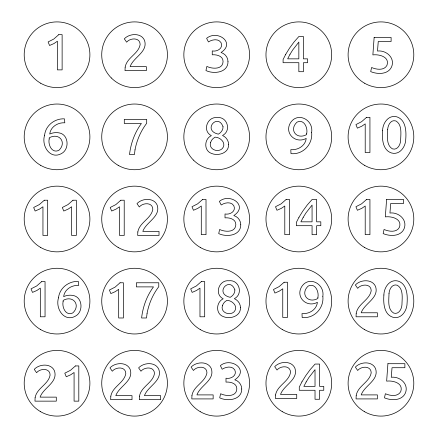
<?xml version="1.0" encoding="UTF-8"?>
<svg xmlns="http://www.w3.org/2000/svg" width="438" height="438" viewBox="0 0 438 438"><rect width="100%" height="100%" fill="white"/><g stroke="black" fill="none" stroke-linecap="round" stroke-linejoin="round"><path stroke-width="0.66" d="M49.187 138.934C47.868 144.622 51.887 153.787 58.867 150.338C67.085 142.711 59.349 132.221 49.264 137.789L49.187 138.934M63.11 301.519C61.791 307.213 65.809 316.373 72.79 312.929C81.008 305.302 73.272 294.807 63.187 300.375L63.11 301.519M306.72 133.497L306.666 134.586C296.635 140.133 288.73 129.796 297.013 122.142C303.983 118.698 307.969 127.808 306.72 133.497M317.911 297.407L317.862 298.497C307.832 304.043 299.926 293.706 308.21 286.052C315.179 282.609 319.165 291.719 317.911 297.407M374.14 37.471L372.869 54.898C379.193 54.093 389.913 56.836 386.968 65.339C384.131 70.814 376.28 69.593 371.599 67.496L370.685 71.613C377.479 74.465 387.959 74.684 391.539 66.992C395.432 57.98 386.267 49.943 377.496 51.038L378.257 41.484L391.112 41.484L391.112 37.471L374.14 37.471M382.577 130.743C381.958 138.66 382.505 150.124 391.55 152.999C399.932 155.276 405.719 146.522 405.758 139.076C406.382 131.159 405.829 119.689 396.784 116.815C388.402 114.537 382.62 123.297 382.577 130.743M386.601 199.454L385.33 216.881C391.649 216.076 402.369 218.819 399.429 227.322C396.593 232.797 388.741 231.576 384.06 229.479L383.146 233.596C389.935 236.449 400.414 236.668 404 228.97C407.887 219.964 398.728 211.926 389.951 213.021L390.712 203.467L403.568 203.467L403.568 199.454L386.601 199.454M383.891 294.993C383.272 302.91 383.819 314.375 392.864 317.249C401.246 319.526 407.033 310.772 407.072 303.326C407.696 295.409 407.143 283.939 398.098 281.065C389.716 278.787 383.934 287.547 383.891 294.993M387.915 363.704L386.644 381.131C392.963 380.326 403.683 383.069 400.743 391.572C397.907 397.047 390.055 395.826 385.374 393.729L384.46 397.846C391.249 400.699 401.728 400.918 405.314 393.22C409.201 384.214 400.042 376.176 391.265 377.271L392.026 367.717L404.882 367.717L404.882 363.704L387.915 363.704M387.69 129.424C387.608 135.731 385.938 144.989 392.388 148.849C397.523 150.524 400.441 144.644 400.644 140.395C400.726 134.088 402.396 124.83 395.947 120.97C390.816 119.289 387.893 125.169 387.69 129.424M389.004 293.674C388.922 299.981 387.252 309.239 393.702 313.099C398.837 314.774 401.755 308.894 401.958 304.645C402.04 298.338 403.71 289.08 397.261 285.22C392.13 283.539 389.207 289.419 389.004 293.674M311.648 132.402C312.951 144.261 302.986 154.893 290.969 153.639L290.816 149.676C297.906 150.3 305.39 145.903 306.211 138.397C295.781 144.157 284.262 133.606 290.274 123.094C297.402 111.318 313.69 119.705 311.648 132.402M322.844 296.312C324.147 308.171 314.183 318.804 302.165 317.55L302.012 313.586C309.097 314.21 316.586 309.814 317.408 302.308C306.978 308.067 295.458 297.517 301.47 287.005C308.598 275.228 324.886 283.616 322.844 296.312M44.588 135.243C41.035 146.451 51.071 161.047 62.897 152.676C69.631 147.453 68.158 134.165 58.889 132.834A15.604 15.604 0 0 0 49.718 134.028C50.655 126.741 57.854 122.355 64.808 122.799L64.452 118.84C54.788 118.331 45.59 125.427 44.588 135.243M58.511 297.829C54.958 309.042 64.988 323.633 76.82 315.261C83.554 310.044 82.081 296.756 72.812 295.426A15.604 15.604 0 0 0 63.641 296.619C64.572 289.326 71.777 284.946 78.731 285.39L78.375 281.426C68.711 280.922 59.508 288.018 58.511 297.829M35.106 397.671L34.963 401.142L56.299 401.142L56.299 397.129L40.093 397.129C43.285 387.668 58.336 382.379 54.438 370.778C51.022 363.08 39.371 363.836 34.252 369.338L36.584 372.694C40.187 368.248 50.047 367.767 50.102 375.081C48.47 384.465 36.721 388.068 35.106 397.671M125.153 67.151L125.011 70.627L146.347 70.627L146.347 66.614L130.141 66.614C133.333 57.154 148.383 51.865 144.485 40.263C141.069 32.56 129.418 33.321 124.299 38.823L126.637 42.174C130.234 37.728 140.094 37.246 140.149 44.561C138.517 53.951 126.768 57.553 125.153 67.151M110.814 396.198L110.666 399.675L132.008 399.675L132.008 395.662L115.802 395.662C118.994 386.201 134.044 380.912 130.146 369.311C126.73 361.613 115.079 362.368 109.96 367.871L112.292 371.221C115.895 366.776 125.755 366.299 125.81 373.609C124.178 382.998 112.429 386.601 110.814 396.198M137.828 231.948L137.68 235.425L159.016 235.425L159.016 231.412L142.81 231.412C146.002 221.951 161.058 216.662 157.16 205.061C153.738 197.363 142.093 198.118 136.968 203.621L139.306 206.971C142.903 202.526 152.763 202.049 152.818 209.359C151.187 218.748 139.437 222.351 137.828 231.948M139.47 396.198L139.322 399.675L160.658 399.675L160.658 395.662L144.452 395.662C147.644 386.201 162.701 380.912 158.802 369.311C155.381 361.613 143.735 362.368 138.611 367.871L140.948 371.221C144.545 366.776 154.406 366.299 154.461 373.609C152.829 382.998 141.08 386.601 139.47 396.198M191.954 395.437L191.806 398.914L213.147 398.914L213.147 394.901L196.941 394.901C200.133 385.44 215.184 380.151 211.286 368.55C207.869 360.846 196.219 361.602 191.099 367.11L193.432 370.46C197.034 366.015 206.895 365.533 206.95 372.847C205.318 382.237 193.569 385.84 191.954 395.437M275.54 394.999L275.392 398.476L296.734 398.476L296.734 394.463L280.523 394.463C283.715 385.002 298.771 379.713 294.873 368.112C291.456 360.408 279.805 361.164 274.681 366.672L277.019 370.022C280.616 365.577 290.476 365.095 290.531 372.41C288.899 381.799 277.15 385.402 275.54 394.999M356.204 313.312L356.056 316.789L377.397 316.789L377.397 312.776L361.191 312.776C364.383 303.315 379.434 298.026 375.536 286.425C372.119 278.721 360.469 279.477 355.349 284.985L357.682 288.335C361.284 283.89 371.145 283.408 371.2 290.722C369.568 300.112 357.819 303.715 356.204 313.312M356.204 395.437L356.056 398.914L377.397 398.914L377.397 394.901L361.191 394.901C364.383 385.44 379.434 380.151 375.536 368.55C372.119 360.846 360.469 361.602 355.349 367.11L357.682 370.46C361.284 366.015 371.145 365.533 371.2 372.847C369.568 382.237 357.819 385.84 356.204 395.437M227.995 61.703C228.039 72.713 213.804 74.345 205.948 70.545L206.862 66.428C212.195 69.029 222.756 69.746 223.068 61.599C223.243 56.026 216.711 54.432 212.249 54.794L212.249 50.934C217.128 51.941 223.594 48.268 221.037 42.65C218.359 38.303 212.052 39.508 208.439 41.938L206.605 38.33C217.336 29.373 235.983 42.771 221.037 52.505C225.05 53.644 228.072 57.498 227.995 61.703M228.625 144.474C228.959 153.125 218.31 156.3 211.527 153.442C203.599 150.705 204.152 138.999 211.351 135.632C202.055 131.093 207.207 116.437 217.089 117.598C227.311 116.229 231.713 130.896 222.526 135.479C226.063 137.072 228.631 140.527 228.625 144.474M240.763 224.754C240.807 235.77 226.572 237.396 218.715 233.596L219.63 229.479C224.962 232.08 235.524 232.797 235.836 224.656C236.005 219.077 229.479 217.483 225.012 217.845L225.012 213.985C229.895 214.998 236.361 211.324 233.804 205.701C231.127 201.354 224.82 202.559 221.201 204.989L219.372 201.387C230.103 192.43 248.751 205.827 233.804 215.562C237.818 216.701 240.84 220.555 240.763 224.754M240.467 307.64C240.801 316.296 230.153 319.472 223.369 316.608C215.441 313.876 215.994 302.171 223.194 298.804C213.892 294.265 219.049 279.608 228.932 280.763C239.153 279.4 243.555 294.062 234.368 298.65C237.905 300.244 240.473 303.698 240.467 307.64M241.749 389.004C241.792 400.02 227.557 401.646 219.701 397.846L220.615 393.729C225.948 396.33 236.509 397.047 236.821 388.906C236.991 383.327 230.465 381.733 225.997 382.095L225.997 378.235C230.881 379.248 237.347 375.574 234.79 369.951C232.113 365.604 225.805 366.809 222.186 369.239L220.358 365.637C231.089 356.68 249.737 370.077 234.79 379.812C238.803 380.95 241.825 384.805 241.749 389.004M135.003 149.851L134.45 154.581L129.522 154.581C130.77 143.483 134.718 132.473 141.408 123.489L124.288 123.489L124.288 119.371L146.692 119.371L146.692 123.286C140.784 131.061 136.804 140.259 135.003 149.851M147.08 313.252L146.527 317.983L141.6 317.983C142.843 306.885 146.796 295.874 153.486 286.89L136.366 286.89L136.366 282.773L158.77 282.773L158.77 286.687C152.862 294.462 148.882 303.66 147.08 313.252M223.035 126.741C223.156 129.949 221.042 132.632 218.359 134.159C201.94 130.393 217.867 112.533 223.035 126.741M234.877 289.912C234.998 293.121 232.879 295.803 230.202 297.331C213.782 293.559 229.709 275.705 234.877 289.912M210.645 142.366C208.203 149.123 217.67 153.054 222.225 148.663C226.879 143.549 220.664 137.275 215.107 137.154L213.082 138.578L211.576 140.308L210.645 142.366M222.488 305.532C220.046 312.294 229.512 316.22 234.062 311.834C238.721 306.72 232.507 300.446 226.95 300.326L224.924 301.749L223.418 303.474L222.488 305.532M285.729 54.307L283.09 59.513L283.09 62.711L298.842 62.711L298.842 71.706L303.414 71.706L303.414 62.711L307.58 62.711L307.58 58.851L303.414 58.851L303.414 36.496L298.891 36.496L294.04 41.982L289.518 48.18L285.729 54.307M298.962 217.286L296.323 222.493L296.323 225.696L312.07 225.696L312.07 234.686L316.647 234.686L316.647 225.696L320.813 225.696L320.813 221.831L316.647 221.831L316.647 199.476L312.124 199.476L307.273 204.968L302.751 211.165L298.962 217.286M301.919 381.865L299.28 387.072L299.28 390.274L315.026 390.274L315.026 399.264L319.603 399.264L319.603 390.274L323.77 390.274L323.77 386.409L319.603 386.409L319.603 364.055L315.081 364.055L310.23 369.546L305.708 375.744L301.919 381.865M289.972 54.383L287.662 58.851L298.842 58.851L298.842 42.086L292.743 49.91L289.972 54.383M303.205 217.363L300.895 221.831L312.07 221.831L312.07 205.066L305.976 212.89L303.205 217.363M306.162 381.941L303.852 386.409L315.026 386.409L315.026 369.645L308.932 377.468L306.162 381.941M58.774 34.668L53.743 39.064L48.103 41.933L49.576 45.486L53.973 43.559L57.4 41.221L57.4 69.877L62.125 69.877L62.125 34.668L58.774 34.668M44.326 200.215L39.294 204.612L33.655 207.481L35.128 211.039L39.524 209.107L42.951 206.769L42.951 235.425L47.676 235.425L47.676 200.215L44.326 200.215M72.976 200.215L67.945 204.612L62.305 207.481L63.778 211.039L68.175 209.107L71.608 206.769L71.608 235.425L76.332 235.425L76.332 200.215L72.976 200.215M120.866 200.215L115.835 204.612L110.195 207.481L111.668 211.039L116.065 209.107L119.492 206.769L119.492 235.425L124.217 235.425L124.217 200.215L120.866 200.215M41.698 281.579L36.666 285.976L31.027 288.845L32.5 292.398L36.896 290.471L40.323 288.133L40.323 316.789L45.048 316.789L45.048 281.579L41.698 281.579M202.663 199.454L197.631 203.851L191.992 206.72L193.465 210.273L197.861 208.346L201.288 206.008L201.288 234.664L206.013 234.664L206.013 199.454L202.663 199.454M120.056 282.773L115.03 287.169L109.391 290.038L110.863 293.597L115.254 291.664L118.687 289.326L118.687 317.983L123.412 317.983L123.412 282.773L120.056 282.773M75.451 365.933L70.425 370.329L64.78 373.198L66.258 376.757L70.649 374.824L74.082 372.486L74.082 401.142L78.807 401.142L78.807 365.933L75.451 365.933M201.349 281.579L196.317 285.976L190.678 288.845L192.151 292.398L196.547 290.471L199.974 288.133L199.974 316.789L204.699 316.789L204.699 281.579L201.349 281.579M366.584 117.329L361.553 121.726L355.913 124.595L357.386 128.148L361.783 126.221L365.21 123.883L365.21 152.539L369.935 152.539L369.935 117.329L366.584 117.329M286.162 199.454L281.13 203.851L275.491 206.72L276.964 210.273L281.36 208.346L284.793 206.008L284.793 234.664L289.518 234.664L289.518 199.454L286.162 199.454M284.131 282.242L279.099 286.633L273.46 289.507L274.933 293.06L279.329 291.133L282.756 288.795L282.756 317.446L287.481 317.446L287.481 282.242L284.131 282.242M366.584 199.454L361.553 203.851L355.913 206.72L357.386 210.273L361.783 208.346L365.21 206.008L365.21 234.664L369.935 234.664L369.935 199.454L366.584 199.454M200.275 411.698A32.85 32.85 0 0 0 249.55 383.25A32.85 32.85 0 0 0 200.275 354.802A32.85 32.85 0 0 0 200.275 411.698M40.624 411.698A32.85 32.85 0 0 0 89.899 383.25A32.85 32.85 0 0 0 40.624 354.802A32.85 32.85 0 0 0 40.624 411.698M118.151 411.698A32.85 32.85 0 0 0 167.425 383.25A32.85 32.85 0 0 0 118.151 354.802A32.85 32.85 0 0 0 118.151 411.698M282.4 411.698A32.85 32.85 0 0 0 331.675 383.25A32.85 32.85 0 0 0 282.4 354.802A32.85 32.85 0 0 0 282.4 411.698M364.525 411.698A32.85 32.85 0 0 0 413.8 383.25A32.85 32.85 0 0 0 364.525 354.802A32.85 32.85 0 0 0 364.525 411.698M200.275 329.573A32.85 32.85 0 0 0 249.55 301.125A32.85 32.85 0 0 0 200.275 272.677A32.85 32.85 0 0 0 200.275 329.573M364.525 329.573A32.85 32.85 0 0 0 413.8 301.125A32.85 32.85 0 0 0 364.525 272.677A32.85 32.85 0 0 0 364.525 329.573M40.624 329.573A32.85 32.85 0 0 0 89.899 301.125A32.85 32.85 0 0 0 40.624 272.677A32.85 32.85 0 0 0 40.624 329.573M118.151 329.573A32.85 32.85 0 0 0 167.425 301.125A32.85 32.85 0 0 0 118.151 272.677A32.85 32.85 0 0 0 118.151 329.573M282.4 329.573A32.85 32.85 0 0 0 331.675 301.125A32.85 32.85 0 0 0 282.4 272.677A32.85 32.85 0 0 0 282.4 329.573M200.275 247.448A32.85 32.85 0 0 0 249.55 219A32.85 32.85 0 0 0 200.275 190.552A32.85 32.85 0 0 0 200.275 247.448M364.525 247.448A32.85 32.85 0 0 0 413.8 219A32.85 32.85 0 0 0 364.525 190.552A32.85 32.85 0 0 0 364.525 247.448M40.624 247.448A32.85 32.85 0 0 0 89.899 219A32.85 32.85 0 0 0 40.624 190.552A32.85 32.85 0 0 0 40.624 247.448M118.151 247.448A32.85 32.85 0 0 0 167.425 219A32.85 32.85 0 0 0 118.151 190.552A32.85 32.85 0 0 0 118.151 247.448M282.4 247.448A32.85 32.85 0 0 0 331.675 219A32.85 32.85 0 0 0 282.4 190.552A32.85 32.85 0 0 0 282.4 247.448M193.47 160.105A32.85 32.85 0 0 0 248.434 145.378A32.85 32.85 0 0 0 208.198 105.142A32.85 32.85 0 0 0 193.47 160.105M364.525 165.323A32.85 32.85 0 0 0 413.8 136.875A32.85 32.85 0 0 0 364.525 108.427A32.85 32.85 0 0 0 364.525 165.323M40.624 165.323A32.85 32.85 0 0 0 89.899 136.875A32.85 32.85 0 0 0 40.624 108.427A32.85 32.85 0 0 0 40.624 165.323M118.151 165.323A32.85 32.85 0 0 0 167.425 136.875A32.85 32.85 0 0 0 118.151 108.427A32.85 32.85 0 0 0 118.151 165.323M275.595 160.105A32.85 32.85 0 0 0 330.559 145.378A32.85 32.85 0 0 0 290.323 105.142A32.85 32.85 0 0 0 275.595 160.105M364.525 83.198A32.85 32.85 0 0 0 413.8 54.75A32.85 32.85 0 0 0 364.525 26.302A32.85 32.85 0 0 0 364.525 83.198M275.595 77.98A32.85 32.85 0 0 0 330.559 63.253A32.85 32.85 0 0 0 290.323 23.017A32.85 32.85 0 0 0 275.595 77.98M193.47 77.98A32.85 32.85 0 0 0 248.434 63.253A32.85 32.85 0 0 0 208.198 23.017A32.85 32.85 0 0 0 193.47 77.98M111.345 77.98A32.85 32.85 0 0 0 166.309 63.253A32.85 32.85 0 0 0 126.073 23.017A32.85 32.85 0 0 0 111.345 77.98M40.624 83.198A32.85 32.85 0 0 0 89.899 54.75A32.85 32.85 0 0 0 40.624 26.302A32.85 32.85 0 0 0 40.624 83.198"/></g></svg>
